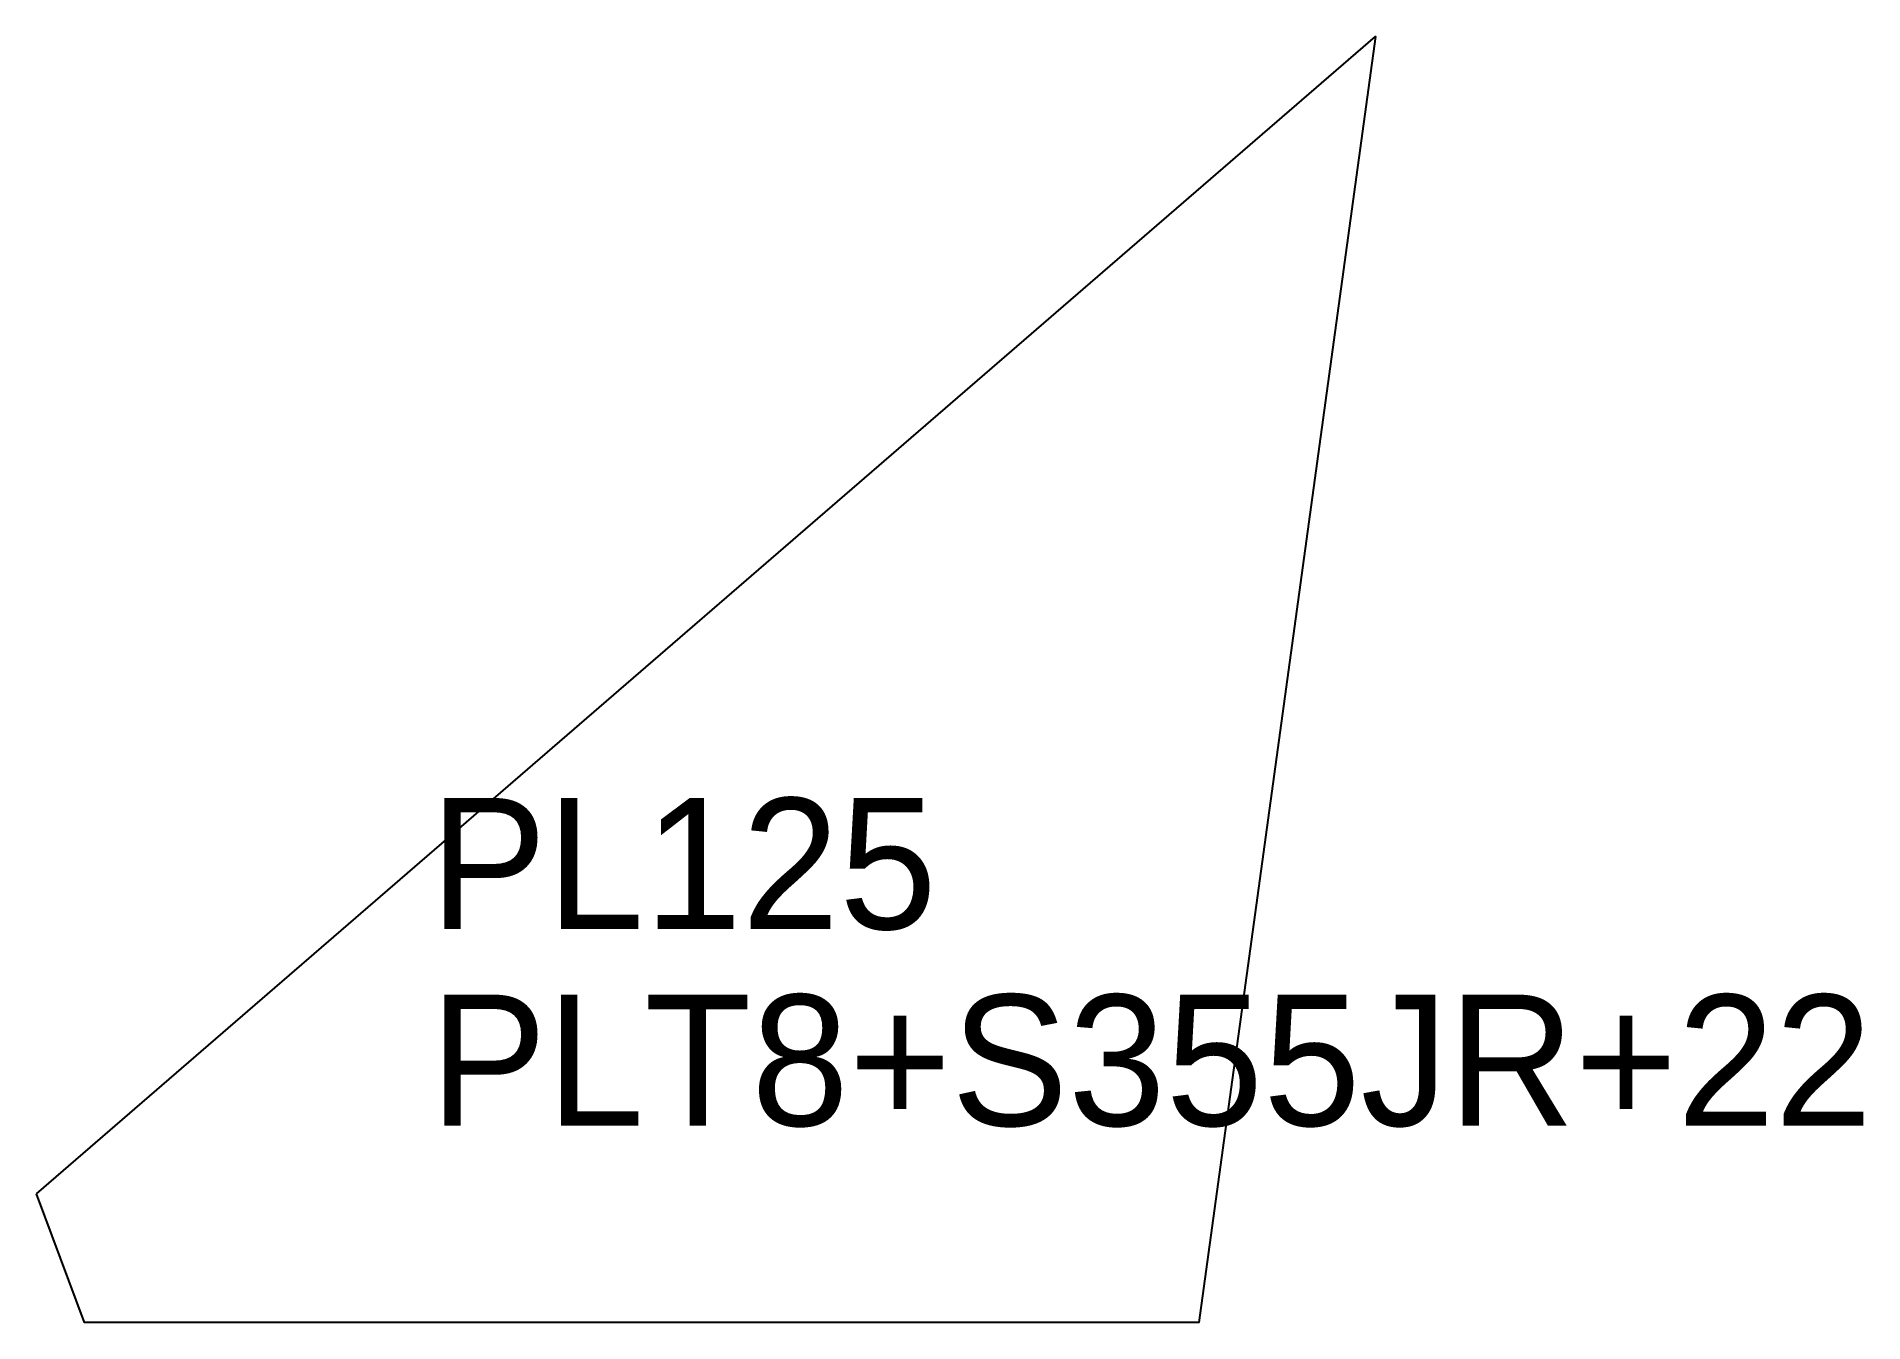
# Model space of a CAD drawing. Extents: x 0 to 139, y 0 to 98.
import ezdxf

# ---------------------------------------------------------------- set-up
doc = ezdxf.new("R2010")
doc.units = 0
for name, color, linetype in [('CUT', 7, 'CONTINUOUS'), ('SCRIBE', 3, 'CONTINUOUS'), ('TEXT', 7, 'CONTINUOUS')]:
    doc.layers.add(name, color=color, linetype=linetype)

msp = doc.modelspace()

# ---------------------------------------------------------------- linework, layer by layer
at = {"layer": 'CUT', "color": 7, "linetype": 'CONTINUOUS'}
msp.add_lwpolyline([(0, 9.81), (102.14, 98.08), (88.65, 0), (3.65, 0)], close=True, dxfattribs=at)

# ---------------------------------------------------------------- texts
at = {"layer": 'SCRIBE', "color": 3}
msp.add_text('PL125', height=10, dxfattribs=at).set_placement((30, 30))
at = {"layer": 'TEXT', "color": 7}
msp.add_text('PLT8+S355JR+22', height=10, dxfattribs=at).set_placement((30, 15))

doc.saveas('drawing.dxf')
